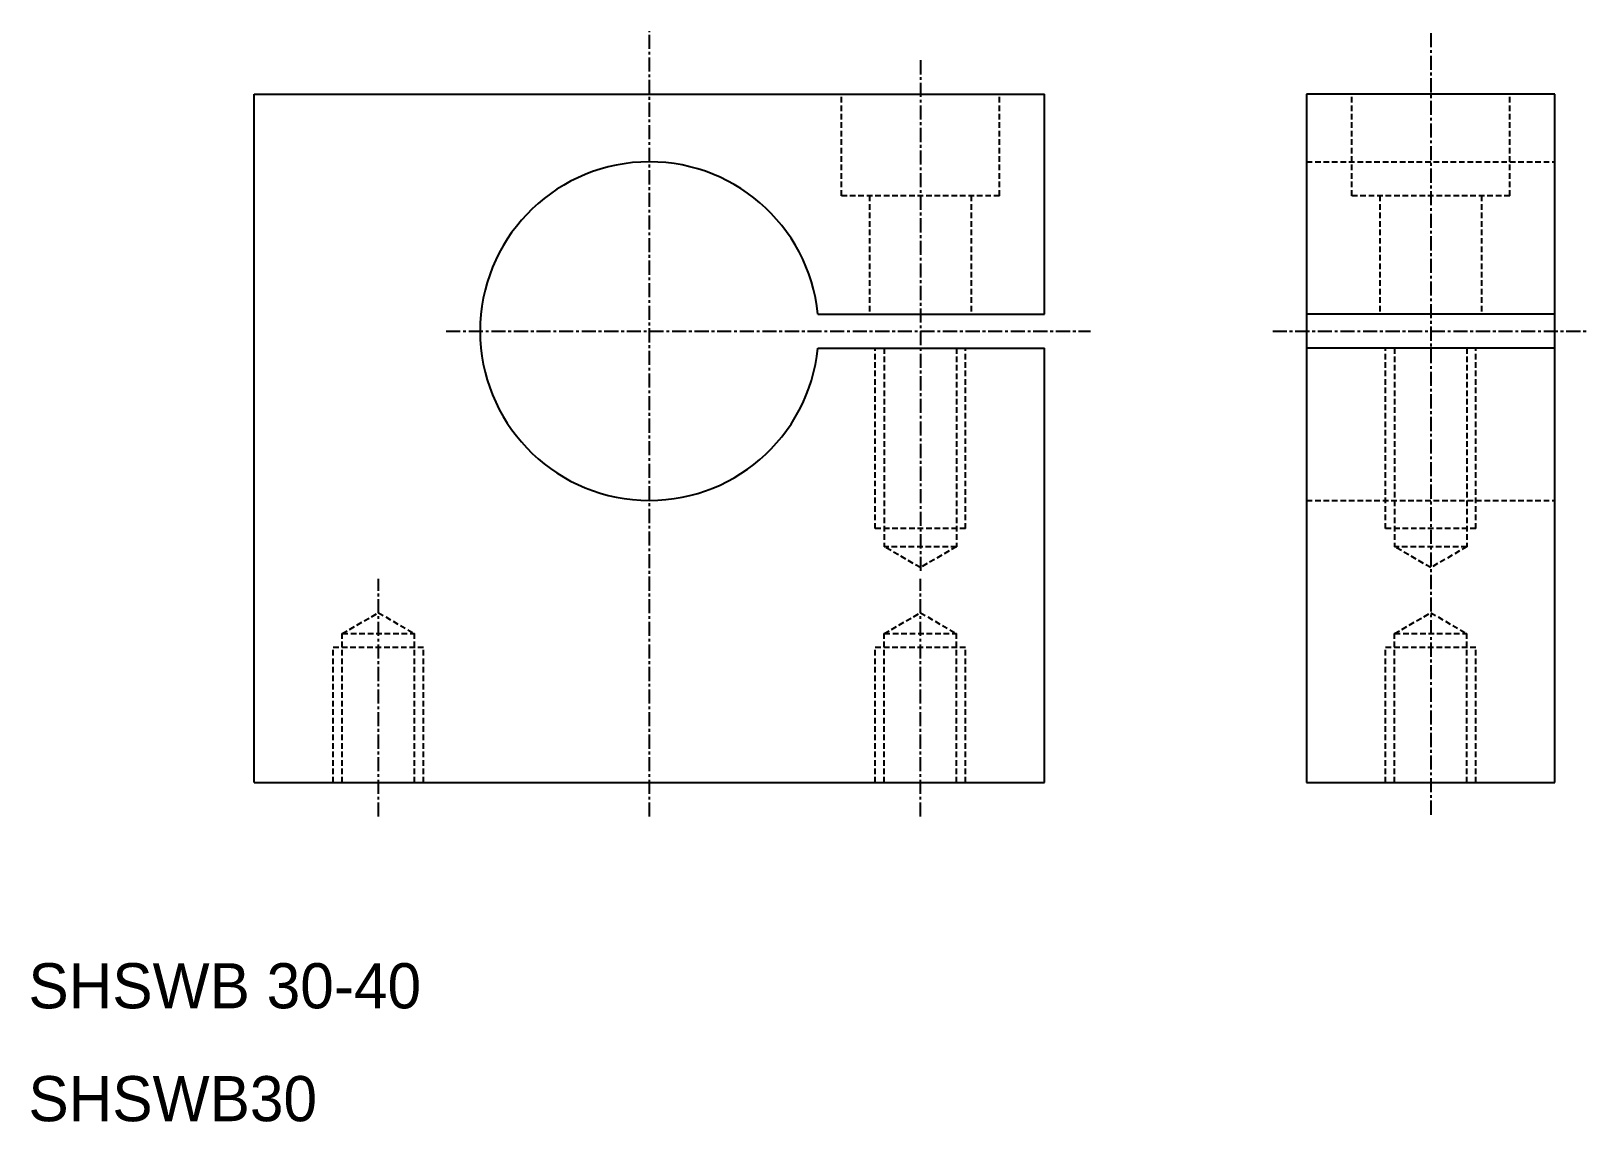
# Model space of a CAD drawing. Extents: x 10 to 148, y 10 to 107.
import ezdxf

# ---------------------------------------------------------------- set-up
doc = ezdxf.new("R2010")
doc.units = 0
doc.linetypes.add('CENTER', pattern=[2, 1.25, -0.25, 0.25, -0.25])
doc.linetypes.add('DASHED', pattern=[0.75, 0.5, -0.25])
doc.layers.get('0').update_dxf_attribs({"linetype": 'CONTINUOUS'})
doc.layers.add('CENTER', color=1, linetype='CENTER')

msp = doc.modelspace()

# ---------------------------------------------------------------- linework, layer by layer
at = {"color": 7, "linetype": 'CONTINUOUS'}
for p, q in [((30, 40), (30, 101)), ((30, 101), (100, 101)), ((100, 81.5), (100, 101)), ((123.2, 101), (123.2, 40)), ((145.2, 101), (123.2, 101)), ((145.2, 40), (145.2, 101)), ((79.92, 81.5), (100, 81.5)), ((145.2, 81.5), (123.2, 81.5)), ((79.92, 78.5), (100, 78.5)), ((100, 40), (100, 78.5)), ((145.2, 78.5), (123.2, 78.5)), ((30, 40), (100, 40)), ((123.2, 40), (145.2, 40))]:
    msp.add_line(p, q, dxfattribs=at)
at = {"color": 3, "linetype": 'DASHED'}
for p, q in [((82, 92), (82, 101)), ((96, 92), (96, 101)), ((127.2, 92), (127.2, 101)), ((141.2, 92), (141.2, 101)), ((123.2, 95), (145.2, 95)), ((96, 92), (82, 92)), ((84.5, 92), (84.5, 81.5)), ((93.5, 92), (93.5, 81.5)), ((141.2, 92), (127.2, 92)), ((129.7, 92), (129.7, 81.5)), ((138.7, 92), (138.7, 81.5)), ((85, 62.5), (85, 78.5)), ((85.8, 78.5), (85.8, 60.9)), ((92.2, 78.5), (92.2, 60.9)), ((93, 62.5), (93, 78.5)), ((130.2, 62.5), (130.2, 78.5)), ((131, 78.5), (131, 60.9)), ((137.4, 78.5), (137.4, 60.9)), ((138.2, 62.5), (138.2, 78.5)), ((123.2, 65), (145.2, 65)), ((93, 62.5), (85, 62.5)), ((138.2, 62.5), (130.2, 62.5)), ((89, 59.05), (85.8, 60.9)), ((92.2, 60.9), (85.8, 60.9)), ((92.2, 60.9), (89, 59.05)), ((134.2, 59.05), (131, 60.9)), ((137.4, 60.9), (131, 60.9)), ((137.4, 60.9), (134.2, 59.05)), ((37.8, 53.2), (41, 55.05)), ((41, 55.05), (44.2, 53.2)), ((85.8, 53.2), (89, 55.05)), ((89, 55.05), (92.2, 53.2)), ((131, 53.2), (134.2, 55.05)), ((134.2, 55.05), (137.4, 53.2)), ((37.8, 40), (37.8, 53.2)), ((37.8, 53.2), (44.2, 53.2)), ((44.2, 40), (44.2, 53.2)), ((85.8, 40), (85.8, 53.2)), ((85.8, 53.2), (92.2, 53.2)), ((92.2, 40), (92.2, 53.2)), ((131, 40), (131, 53.2)), ((131, 53.2), (137.4, 53.2)), ((137.4, 40), (137.4, 53.2)), ((37, 40), (37, 52)), ((37, 52), (45, 52)), ((45, 40), (45, 52)), ((85, 40), (85, 52)), ((85, 52), (93, 52)), ((93, 40), (93, 52)), ((130.2, 40), (130.2, 52)), ((130.2, 52), (138.2, 52)), ((138.2, 40), (138.2, 52))]:
    msp.add_line(p, q, dxfattribs=at)
at = {"color": 7, "linetype": 'CONTINUOUS'}
msp.add_arc((65, 80), 15, 5.7392, 354.2608, dxfattribs=at)
at = {"layer": 'CENTER', "color": 1, "linetype": 'CENTER'}
for p, q in [((65, 37), (65, 106.58)), ((134.2, 106.4), (134.2, 37)), ((89, 104), (89, 58.5)), ((47, 80), (104.06, 80)), ((120.2, 80), (148.2, 80)), ((41, 37), (41, 58.05)), ((89, 37), (89, 58.05))]:
    msp.add_line(p, q, dxfattribs=at)

# ---------------------------------------------------------------- texts
at = {"color": 7, "linetype": 'CONTINUOUS'}
for s, p in [('SHSWB 30-40', (10, 20)), ('SHSWB30', (10, 10))]:
    msp.add_text(s, height=4, dxfattribs=at).set_placement(p)

doc.saveas('drawing.dxf')
